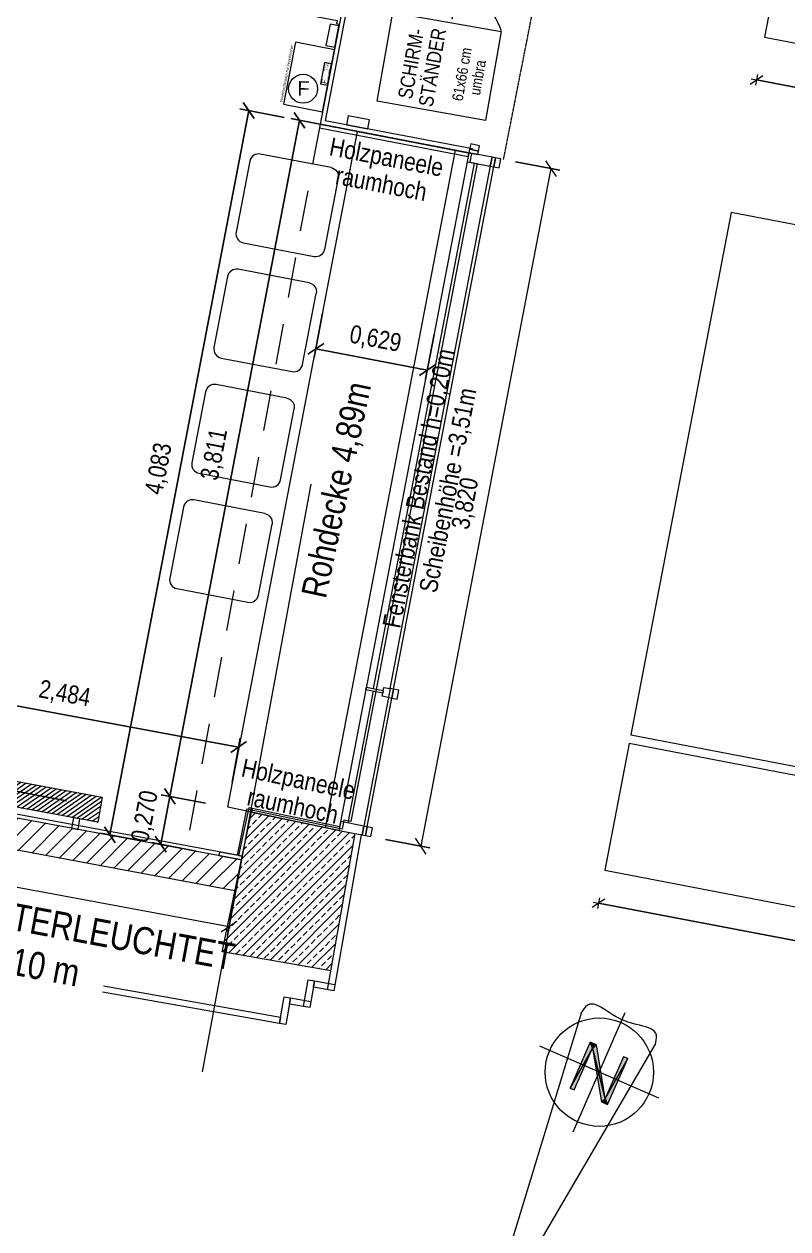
# Model space of a CAD drawing. Header units: millimetres. Extents: x 2027740 to 2136289, y -1533552 to -1491502.
# Drawn here: x 2105205 to 2109435, y -1513049 to -1506378 of the extents above; entities that cross this region are included whole.
import ezdxf
from ezdxf.enums import TextEntityAlignment as Align

# ---------------------------------------------------------------- set-up
doc = ezdxf.new("R2010")
doc.units = ezdxf.units.MM
doc.header["$MEASUREMENT"] = 0
for name, pattern in [('AUSGEZOGEN', [0]), ('DGN Style 2', [375.045563, 225.027338, -150.018225]), ('DGN Style 4', [5874.535883, 2935.433295, -1467.716648, 3.669292, -1467.716648]), ('VERDECKT', [0.09525, 0.0635, -0.03175])]:
    doc.linetypes.add(name, pattern=pattern)
for name, color, linetype, lineweight in [('01_Grundriss', 7, 'Continuous', 0), ('02_Unterzüge', 8, 'DGN Style 2', 0), ('06_Ansichten', 7, 'Continuous', 0), ('10_Einrichtung', 7, 'Continuous', 0), ('10_Einrichtung (Construction)', 7, 'Continuous', 0), ('11_Schraffur', 9, 'Continuous', 0), ('12_Deko', 7, 'Continuous', 0), ('12_Deko (Construction)', 7, 'Continuous', 0), ('16_Brandschutz', 94, 'Continuous', 0)]:
    doc.layers.add(name, color=color, linetype=linetype, lineweight=lineweight)
doc.layers.add('15_Flächen', color=6, linetype='Continuous', lineweight=0, plot=False)
doc.styles.add('Rossmann', font='ARIALN.TTF', dxfattribs={"height": 100})
doc.styles.get("Standard").update_dxf_attribs({"font": 'isocp.shx'})
doc.styles.add('Style-Arial', font='arial.ttf')
doc.styles.add('Style-Arial Narrow', font='ARIALN.TTF')
doc.styles.add('Style-ISOCPEUR', font='arial.ttf')
doc.dimstyles.new('DIN919_1-50', dxfattribs={"dimscale": 2.5, "dimtxt": 5, "dimasz": 1.5, "dimexe": 2.5, "dimexo": 0, "dimgap": 1, "dimtad": 1, "dimdec": 1, "dimzin": 9, "dimdsep": 46, "dimtxsty": 'Standard', "dimblk": 'BEMSTR', "dimcen": 6, "dimse1": 1, "dimse2": 1, "dimclrd": 256, "dimclre": 7, "dimclrt": 7, "dimadec": 0, "dimazin": 0, "dimtfac": 1, "dimtdec": 0, "dimtmove": 0, "dimatfit": 1, "dimldrblk": 'BEMSTR', "dimfxl": 1, "dimtolj": 1, "dimtzin": 9, "dimarcsym": 0})
doc.dimstyles.new('Rossmann', dxfattribs={"dimtxt": 100, "dimasz": 75, "dimexe": 50, "dimexo": 0.0625, "dimgap": 50, "dimtad": 1, "dimdec": 3, "dimlfac": 0.001, "dimzin": 3, "dimtxsty": 'Rossmann', "dimcen": 0, "dimadec": 3, "dimazin": 0, "dimtfac": 1, "dimtdec": 0, "dimtofl": 0, "dimtmove": 0, "dimatfit": 1, "dimfxl": 200, "dimfxlon": 1, "dimfrac": 2, "dimtolj": 1, "dimtzin": 3, "dimarcsym": 0})

# ---------------------------------------------------------------- blocks, each defined once
blk = doc.blocks.new('*U74')
at = {"layer": '10_Einrichtung', "color": 5, "linetype": 'Continuous', "lineweight": 0, "extrusion": (0, 0, -1)}
blk.add_arc((-0.3, -0.2), 342.7, 117.22267, 241.94227, dxfattribs=at)
at = {"layer": '10_Einrichtung (Construction)', "color": 5, "linetype": 'Continuous', "lineweight": 0, "flags": 128}
blk.add_lwpolyline([(-343, 304.6), (157, 304.6), (157, -304.6), (-343, -304.6)], close=True, dxfattribs=at)
blk = doc.blocks.new('SchSt')
at = {"layer": '10_Einrichtung', "color": 5, "linetype": 'Continuous', "lineweight": 0}
blk.add_blockref('*U74', (343, 104.6), dxfattribs=at)
at = {"layer": '10_Einrichtung', "color": 7, "linetype": 'Continuous', "lineweight": 0, "style": 'Rossmann'}
blk.add_text('120', height=80, dxfattribs=at).set_placement((513.3, 156.1), align=Align.TOP_LEFT)
at = {"layer": '10_Einrichtung (Construction)', "color": 5, "linetype": 'Continuous', "lineweight": 0, "style": 'Style-Arial Narrow'}
for s, p in [('61x66 cm', (229, -26.2)), ('umbra', (226, -115.1))]:
    blk.add_text(s, height=60, dxfattribs=at).set_placement(p, align=Align.MIDDLE_CENTER)
at = {"layer": '10_Einrichtung (Construction)', "color": 5, "linetype": 'Continuous', "lineweight": 0, "insert": (237.6, 200.9), "char_height": 80, "attachment_point": 5, "line_spacing_factor": 0.9, "style": 'Rossmann'}
blk.add_mtext('\\FArial Narrow;\\C5;SCHIRM-\\PSTÄNDER', dxfattribs=at)
blk = doc.blocks.new('*U86')
at = {"layer": '10_Einrichtung', "color": 8, "lineweight": 13, "flags": 128}
for points in [[(200, 250), (-200, 250)], [(-250, 200), (-250, -200)], [(250, -200), (250, 200)], [(-200, -250), (200, -250)]]:
    blk.add_lwpolyline(points, dxfattribs=at)
at = {"layer": '10_Einrichtung', "color": 8, "lineweight": 13}
for centre, start, end in [((-200, 200), 90, 180), ((-200, -200), 180, 270), ((200, -200), 270, 0)]:
    blk.add_arc(centre, 50, start, end, dxfattribs=at)
at = {"layer": '10_Einrichtung', "color": 8, "lineweight": 13, "extrusion": (0, 0, -1)}
blk.add_arc((-200, 200), 50, 90, 180, dxfattribs=at)
blk = doc.blocks.new('Feuerlöscher')
at = {"color": 1, "ltscale": 0.01}
blk.add_circle((0, 0), 0.1, dxfattribs=at)
at = {"color": 1, "style": 'Style-Arial'}
blk.add_text('F', height=0.1, dxfattribs=at).set_placement((-0.0403, -0.0476))
blk = doc.blocks.new('Nordpfeil')
at = {"color": 0}
for p, q in [((0.069, 16.46), (-2.16, -2.611)), ((0.069, 16.46), (2.298, -2.611)), ((0.069, 3.66), (0.069, -3.54)), ((-3.531, 0.06), (3.669, 0.06))]:
    blk.add_line(p, q, dxfattribs=at)
at = {"color": 0, "flags": 128}
for points in [[(-1.071, 1.512), (-1.071, -1.26), (-0.819, 1.26)], [(-0.693, 1.512), (-1.071, 1.512), (-0.819, 1.26)], [(-0.819, 1.26), (0.945, -1.008), (-0.693, 1.512)], [(1.197, -1.26), (1.197, 1.512), (0.945, -1.008)], [(1.197, 1.512), (0.945, 1.512), (0.945, -1.008)], [(-1.071, -1.26), (-0.819, -1.26), (-0.819, 1.26)], [(-0.819, 1.26), (0.819, -1.26), (0.945, -1.008)], [(0.819, -1.26), (1.197, -1.26), (0.945, -1.008)]]:
    blk.add_lwpolyline(points, close=True, dxfattribs=at)
at = {"color": 0}
blk.add_circle((0.069, 0.06), 3, dxfattribs=at)
blk.add_open_spline([(-2.16, -2.611), (-2.091, -3.18), (-1.611, -3.42), (0.069, -2.94), (1.749, -3.42), (2.229, -3.18), (2.298, -2.611)], degree=3, dxfattribs=at)
at = {"color": 0, "extrusion": (0, 0, -1)}
for points in [[(1.071, 1.512), (1.071, -1.26), (0.819, 1.26)], [(0.693, 1.512), (1.071, 1.512), (0.819, 1.26)], [(1.071, -1.26), (0.819, -1.26), (0.819, 1.26)], [(0.819, 1.26), (-0.819, -1.26), (-0.945, -1.008)]]:
    blk.add_solid(points, dxfattribs=at)
at = {"color": 0}
for points in [[(-0.819, 1.26), (0.945, -1.008), (-0.693, 1.512)], [(1.197, -1.26), (1.197, 1.512), (0.945, -1.008)], [(1.197, 1.512), (0.945, 1.512), (0.945, -1.008)], [(0.819, -1.26), (1.197, -1.26), (0.945, -1.008)]]:
    blk.add_solid(points, dxfattribs=at)
blk = doc.blocks.new('_Oblique')
at = {"color": 0, "linetype": 'ByBlock', "lineweight": -2}
blk.add_line((0.5, 0.5), (-0.5, -0.5), dxfattribs=at)
blk = doc.blocks.new('*D127')
at = {"layer": '10_Einrichtung', "color": 0, "linetype": 'ByBlock', "lineweight": -2, "transparency": 16777216}
for p, q in [((2106858, -1507979.3), (2106810.9, -1508224.8)), ((2107475.6, -1508097.8), (2107428.5, -1508343.3))]:
    blk.add_line(p, q, dxfattribs=at)
at = {"layer": '10_Einrichtung', "color": 8, "lineweight": -2, "transparency": 16777216}
blk.add_line((2106820.3, -1508175.7), (2107437.9, -1508294.2), dxfattribs=at)
at = {"layer": 'Defpoints', "color": 0, "lineweight": 0, "transparency": 16777216}
for p in [(2107051.2, -1506972.7), (2107683.1, -1507016.9), (2107437.9, -1508294.2)]:
    blk.add_point(p, dxfattribs=at)
at = {"layer": '10_Einrichtung', "color": 8, "lineweight": -2, "transparency": 16777216, "xscale": 75, "yscale": 75, "zscale": 75}
for p, rotation in [((2106820.3, -1508175.7), 169.1345598088093), ((2107437.9, -1508294.2), 349.1345598088093)]:
    blk.add_blockref('_Oblique', p, dxfattribs=dict(at, rotation=rotation))
at = {"layer": '10_Einrichtung', "color": 0, "transparency": 16777216, "insert": (2107149.9, -1508126.8), "char_height": 100, "attachment_point": 5, "rotation": 349.13456, "style": 'Style-Arial Narrow'}
blk.add_mtext('\\A1;0,629', dxfattribs=at)
blk = doc.blocks.new('BEMSTR')
for p, q in [((-0.01, -0.01), (0.01, 0.01)), ((-0.01, 0), (0.01, 0)), ((0, 0.01), (0, -0.01))]:
    blk.add_line(p, q)
blk = doc.blocks.new('*D140')
at = {"layer": '06_Ansichten', "linetype": 'AUSGEZOGEN', "lineweight": -2, "transparency": 16777216}
for p, q in [((2105440.1, -1510679), (2102493.9, -1510113.5)), ((2108386.3, -1511244.5), (2111833.4, -1511906.1)), ((2114779.6, -1512471.6), (2117725.8, -1513037.1))]:
    blk.add_line(p, q, dxfattribs=at)
at = {"layer": 'Defpoints', "color": 0, "linetype": 'AUSGEZOGEN', "lineweight": 0, "transparency": 16777216}
for p in [(2108421.1, -1511063.2), (2111868.2, -1511724.9), (2111833.4, -1511906.1)]:
    blk.add_point(p, dxfattribs=at)
at = {"layer": '06_Ansichten', "linetype": 'AUSGEZOGEN', "lineweight": -2, "transparency": 16777216, "xscale": 3000, "yscale": 3000, "zscale": 3000}
for p, rotation in [((2108386.3, -1511244.5), 349.1345598095206), ((2111833.4, -1511906.1), 169.1345598095205)]:
    blk.add_blockref('BEMSTR', p, dxfattribs=dict(at, rotation=rotation))
at = {"layer": '06_Ansichten', "color": 7, "linetype": 'AUSGEZOGEN', "transparency": 16777216, "insert": (2110123.2, -1511505.5), "char_height": 100, "attachment_point": 5, "rotation": 349.13456, "style": 'Style-ISOCPEUR'}
blk.add_mtext('\\A1;\\fArial|b0|i0|c00|p39;3510', dxfattribs=at)
blk = doc.blocks.new('*D141')
at = {"layer": '06_Ansichten', "linetype": 'AUSGEZOGEN', "lineweight": -2, "transparency": 16777216}
for p, q in [((2106314.9, -1506121.1), (2103368.7, -1505555.6)), ((2112708.2, -1507348.3), (2109261.2, -1506686.6)), ((2115654.5, -1507913.8), (2118600.7, -1508479.3))]:
    blk.add_line(p, q, dxfattribs=at)
at = {"layer": 'Defpoints', "color": 0, "linetype": 'AUSGEZOGEN', "lineweight": 0, "transparency": 16777216}
for p in [(2109306.5, -1506450.4), (2109261.2, -1506686.6), (2112753.6, -1507112.1)]:
    blk.add_point(p, dxfattribs=at)
at = {"layer": '06_Ansichten', "linetype": 'AUSGEZOGEN', "lineweight": -2, "transparency": 16777216, "xscale": 3000, "yscale": 3000, "zscale": 3000}
for p, rotation in [((2109261.2, -1506686.6), 349.1345598095053), ((2112708.2, -1507348.3), 169.1345598095054)]:
    blk.add_blockref('BEMSTR', p, dxfattribs=dict(at, rotation=rotation))
at = {"layer": '06_Ansichten', "color": 7, "linetype": 'AUSGEZOGEN', "transparency": 16777216, "insert": (2110998.1, -1506947.6), "char_height": 100, "attachment_point": 5, "rotation": 349.13456, "style": 'Style-ISOCPEUR'}
blk.add_mtext('\\A1;\\fArial|b0|i0|c00|p39;3510', dxfattribs=at)
blk = doc.blocks.new('*D144')
at = {"layer": '06_Ansichten', "linetype": 'AUSGEZOGEN', "lineweight": -2, "transparency": 16777216}
for p, q in [((2109325, -1505081.6), (2106378.8, -1504515.7)), ((2112271.1, -1505647.5), (2112997.8, -1505787.1)), ((2115944, -1506353), (2118890.1, -1506918.9))]:
    blk.add_line(p, q, dxfattribs=at)
at = {"layer": 'Defpoints', "color": 0, "linetype": 'AUSGEZOGEN', "lineweight": 0, "transparency": 16777216}
for p in [(2112362, -1505174.5), (2113088.7, -1505314.1), (2112997.8, -1505787.1)]:
    blk.add_point(p, dxfattribs=at)
at = {"layer": '06_Ansichten', "linetype": 'AUSGEZOGEN', "lineweight": -2, "transparency": 16777216, "xscale": 3000, "yscale": 3000, "zscale": 3000}
for p, rotation in [((2112271.1, -1505647.5), 349.1270172015837), ((2112997.8, -1505787.1), 169.1270172015836)]:
    blk.add_blockref('BEMSTR', p, dxfattribs=dict(at, rotation=rotation))
at = {"layer": '06_Ansichten', "color": 7, "linetype": 'AUSGEZOGEN', "transparency": 16777216, "insert": (2112647.9, -1505647.5), "char_height": 100, "attachment_point": 5, "rotation": 349.12702, "style": 'Style-ISOCPEUR'}
blk.add_mtext('\\A1;\\fArial|b0|i0|c00|p39;740', dxfattribs=at)
blk = doc.blocks.new('*D145')
at = {"layer": '06_Ansichten', "linetype": 'AUSGEZOGEN', "lineweight": -2, "transparency": 16777216}
for p, q in [((2106636.2, -1504447.5), (2103690, -1503882)), ((2112175.1, -1505510.6), (2109582.4, -1505013)), ((2115121.3, -1506076.1), (2118067.5, -1506641.7))]:
    blk.add_line(p, q, dxfattribs=at)
at = {"layer": 'Defpoints', "color": 0, "linetype": 'AUSGEZOGEN', "lineweight": 0, "transparency": 16777216}
for p in [(2109582.4, -1505013), (2109450.7, -1505699.2), (2112043.4, -1506196.8)]:
    blk.add_point(p, dxfattribs=at)
at = {"layer": '06_Ansichten', "linetype": 'AUSGEZOGEN', "lineweight": -2, "transparency": 16777216, "xscale": 3000, "yscale": 3000, "zscale": 3000}
for p, rotation in [((2109582.4, -1505013), 349.1345598095895), ((2112175.1, -1505510.6), 169.1345598095895)]:
    blk.add_blockref('BEMSTR', p, dxfattribs=dict(at, rotation=rotation))
at = {"layer": '06_Ansichten', "color": 7, "linetype": 'AUSGEZOGEN', "transparency": 16777216, "insert": (2110892.1, -1505192), "char_height": 100, "attachment_point": 5, "rotation": 349.13456, "style": 'Style-ISOCPEUR'}
blk.add_mtext('\\A1;\\fArial|b0|i0|c00|p39;2640', dxfattribs=at)
blk = doc.blocks.new('*D156')
at = {"layer": '10_Einrichtung', "color": 0, "linetype": 'ByBlock', "lineweight": -2, "transparency": 16777216}
for p, q in [((2103168.2, -1510585.5), (2103122.7, -1510831.3)), ((2106376.5, -1511179.3), (2106331, -1511425.1))]:
    blk.add_line(p, q, dxfattribs=at)
at = {"layer": '10_Einrichtung', "color": 0, "lineweight": 13, "transparency": 16777216}
blk.add_line((2106340.1, -1511376), (2103131.8, -1510782.1), dxfattribs=at)
at = {"layer": 'Defpoints', "color": 0, "lineweight": 0, "transparency": 16777216}
for p in [(2103200.5, -1510411.2), (2103131.8, -1510782.1), (2106408.8, -1511005)]:
    blk.add_point(p, dxfattribs=at)
at = {"layer": '10_Einrichtung', "color": 0, "lineweight": 13, "transparency": 16777216, "xscale": 75, "yscale": 75, "zscale": 75}
for p, rotation in [((2103131.8, -1510782.1), 169.5133651908519), ((2106340.1, -1511376), 349.5133651908518)]:
    blk.add_blockref('_Oblique', p, dxfattribs=dict(at, rotation=rotation))
at = {"layer": '10_Einrichtung', "color": 0, "lineweight": 13, "transparency": 16777216, "insert": (2104756, -1510970.8), "char_height": 100, "attachment_point": 5, "rotation": 349.51337, "style": 'Style-Arial Narrow'}
blk.add_mtext('\\A1;3,263', dxfattribs=at)
blk = doc.blocks.new('Centauer 110x110')
at = {"layer": '12_Deko', "linetype": 'Continuous', "lineweight": 0}
h = blk.add_hatch(dxfattribs=at)
h.set_pattern_fill('HATCH', color=3, style=0, pattern_type=2)
h.set_pattern_definition([(45, (747.388, 716.236), (-14.14214, 14.14214), [])])
h.paths.add_polyline_path([(-671.5, 565.9), (428.5, 565.9), (428.5, 425.9), (-671.5, 425.9)])
at = {"layer": '12_Deko', "color": 3, "linetype": 'Continuous', "lineweight": 13, "flags": 128}
blk.add_lwpolyline([(-671.5, 565.9), (428.5, 565.9), (428.5, 425.9), (-671.5, 425.9)], close=True, dxfattribs=at)
at = {"layer": '12_Deko', "color": 3, "linetype": 'Continuous', "lineweight": 0, "flags": 128}
for points in [[(-571.5, 366.2), (-535.3, 366.2), (-535.3, 425.9), (-571.5, 425.9)], [(-139.7, 366.2), (-103.4, 366.2), (-103.4, 425.9), (-139.7, 425.9)], [(292.2, 366.2), (328.5, 366.2), (328.5, 425.9), (292.2, 425.9)]]:
    blk.add_lwpolyline(points, close=True, dxfattribs=at)
at = {"layer": '12_Deko (Construction)', "color": 3, "linetype": 'Continuous', "lineweight": 0, "style": 'Style-Arial Narrow'}
for s, p in [('CENTAUER HINTERLEUCHTET', (-1231.3, -97.5)), ('1,10 x 1,10 m', (-561.7, -340.9))]:
    blk.add_text(s, height=150, dxfattribs=at).set_placement(p, align=Align.TOP_LEFT)
blk = doc.blocks.new('CTk')
at = {"layer": '12_Deko', "color": 3, "linetype": 'Continuous', "lineweight": 13}
blk.add_blockref('Centauer 110x110', (121.538, -366.181), dxfattribs=at)
blk = doc.blocks.new('*D200')
at = {"layer": '10_Einrichtung', "color": 0, "linetype": 'ByBlock', "lineweight": -2, "transparency": 16777216}
for p, q in [((2103914.4, -1510125.5), (2103959.9, -1509879.7)), ((2106356.7, -1510577.6), (2106402.2, -1510331.8))]:
    blk.add_line(p, q, dxfattribs=at)
at = {"layer": '10_Einrichtung', "color": 0, "lineweight": -2, "transparency": 16777216}
blk.add_line((2103950.8, -1509928.9), (2106393.1, -1510381), dxfattribs=at)
at = {"layer": 'Defpoints', "color": 0, "lineweight": 0, "transparency": 16777216}
for p in [(2106393.1, -1510381), (2103843.3, -1510509.8), (2106281.8, -1510982.3)]:
    blk.add_point(p, dxfattribs=at)
at = {"layer": '10_Einrichtung', "color": 0, "lineweight": -2, "transparency": 16777216, "xscale": 75, "yscale": 75, "zscale": 75}
for p, rotation in [((2103950.8, -1509928.9), 169.5123134563663), ((2106393.1, -1510381), 349.5123134563663)]:
    blk.add_blockref('_Oblique', p, dxfattribs=dict(at, rotation=rotation))
at = {"layer": '10_Einrichtung', "color": 0, "lineweight": 0, "transparency": 16777216, "insert": (2105428.8, -1510090.5), "char_height": 100, "attachment_point": 5, "rotation": 349.51231, "style": 'Style-Arial Narrow'}
blk.add_mtext('\\A1;2,484', dxfattribs=at)
blk = doc.blocks.new('*D201')
at = {"layer": '10_Einrichtung', "color": 0, "linetype": 'ByBlock', "lineweight": -2, "transparency": 16777216}
for p, q in [((2107926.4, -1507140.7), (2108171.9, -1507187.8)), ((2107206.3, -1510892.2), (2107451.8, -1510939.3))]:
    blk.add_line(p, q, dxfattribs=at)
at = {"layer": '10_Einrichtung', "color": 0, "lineweight": 13, "transparency": 16777216}
blk.add_line((2108122.8, -1507178.4), (2107402.7, -1510929.9), dxfattribs=at)
at = {"layer": 'Defpoints', "color": 0, "lineweight": 0, "transparency": 16777216}
for p in [(2107668.9, -1507091.2), (2106948.8, -1510842.8), (2107402.7, -1510929.9)]:
    blk.add_point(p, dxfattribs=at)
at = {"layer": '10_Einrichtung', "color": 0, "lineweight": 13, "transparency": 16777216, "xscale": 75, "yscale": 75, "zscale": 75}
for p, rotation in [((2108122.8, -1507178.4), 79.13455980912116), ((2107402.7, -1510929.9), 259.1345598091212)]:
    blk.add_blockref('_Oblique', p, dxfattribs=dict(at, rotation=rotation))
at = {"layer": '10_Einrichtung', "color": 0, "lineweight": 13, "transparency": 16777216, "insert": (2107654.6, -1509033.4), "char_height": 100, "attachment_point": 5, "rotation": 79.13456, "style": 'Style-Arial Narrow'}
blk.add_mtext('\\A1;3,820', dxfattribs=at)
blk = doc.blocks.new('*D203')
at = {"layer": '10_Einrichtung', "color": 8, "lineweight": -2, "transparency": 16777216}
blk.add_line((2105961.3, -1510919.1), (2106012.2, -1510654), dxfattribs=at)
at = {"layer": '10_Einrichtung', "color": 0, "linetype": 'ByBlock', "lineweight": -2, "transparency": 16777216}
for p, q in [((2106208.6, -1510691.7), (2105963.1, -1510644.6)), ((2106157.7, -1510956.8), (2105912.2, -1510909.7))]:
    blk.add_line(p, q, dxfattribs=at)
at = {"layer": 'Defpoints', "color": 0, "lineweight": 0, "transparency": 16777216}
for p in [(2106012.2, -1510654), (2106464.4, -1510740.8), (2106408.8, -1511005)]:
    blk.add_point(p, dxfattribs=at)
at = {"layer": '10_Einrichtung', "color": 8, "lineweight": -2, "transparency": 16777216, "xscale": 75, "yscale": 75, "zscale": 75}
for p, rotation in [((2106012.2, -1510654), 79.13658050322728), ((2105961.3, -1510919.1), 259.1365805032273)]:
    blk.add_blockref('_Oblique', p, dxfattribs=dict(at, rotation=rotation))
at = {"layer": '10_Einrichtung', "color": 0, "transparency": 16777216, "insert": (2105878.6, -1510765.8), "char_height": 100, "attachment_point": 5, "rotation": 79.13658, "style": 'Style-Arial Narrow'}
blk.add_mtext('\\A1;0,270', dxfattribs=at)
blk = doc.blocks.new('*D202')
at = {"layer": '10_Einrichtung', "color": 8, "lineweight": -2, "transparency": 16777216}
blk.add_line((2106012.2, -1510654), (2106730.5, -1506911.1), dxfattribs=at)
at = {"layer": '10_Einrichtung', "color": 0, "linetype": 'ByBlock', "lineweight": -2, "transparency": 16777216}
for p, q in [((2106926.9, -1506948.8), (2106681.4, -1506901.7)), ((2106208.6, -1510691.7), (2105963.1, -1510644.6))]:
    blk.add_line(p, q, dxfattribs=at)
at = {"layer": 'Defpoints', "color": 0, "lineweight": 0, "transparency": 16777216}
for p in [(2106730.5, -1506911.1), (2106933.4, -1506950.1), (2106464.4, -1510740.8)]:
    blk.add_point(p, dxfattribs=at)
at = {"layer": '10_Einrichtung', "color": 8, "lineweight": -2, "transparency": 16777216, "xscale": 75, "yscale": 75, "zscale": 75}
for p, rotation in [((2106730.5, -1506911.1), 79.13658050322728), ((2106012.2, -1510654), 259.1365805032273)]:
    blk.add_blockref('_Oblique', p, dxfattribs=dict(at, rotation=rotation))
at = {"layer": '10_Einrichtung', "color": 0, "transparency": 16777216, "insert": (2106263.2, -1508761.8), "char_height": 100, "attachment_point": 5, "rotation": 79.13658, "style": 'Style-Arial Narrow'}
blk.add_mtext('\\A1;3,811', dxfattribs=at)
blk = doc.blocks.new('*D204')
at = {"layer": '10_Einrichtung', "color": 8, "lineweight": -2, "transparency": 16777216}
blk.add_line((2105679.1, -1510866.6), (2106448.6, -1506857), dxfattribs=at)
at = {"layer": '10_Einrichtung', "color": 0, "linetype": 'ByBlock', "lineweight": -2, "transparency": 16777216}
for p, q in [((2106645, -1506894.7), (2106399.5, -1506847.6)), ((2105875.5, -1510904.3), (2105630, -1510857.2))]:
    blk.add_line(p, q, dxfattribs=at)
at = {"layer": 'Defpoints', "color": 0, "lineweight": 0, "transparency": 16777216}
for p in [(2106448.6, -1506857), (2106933.4, -1506950.1), (2106163.9, -1510959.7)]:
    blk.add_point(p, dxfattribs=at)
at = {"layer": '10_Einrichtung', "color": 8, "lineweight": -2, "transparency": 16777216, "xscale": 75, "yscale": 75, "zscale": 75}
for p, rotation in [((2106448.6, -1506857), 79.13658050322728), ((2105679.1, -1510866.6), 259.1365805032273)]:
    blk.add_blockref('_Oblique', p, dxfattribs=dict(at, rotation=rotation))
at = {"layer": '10_Einrichtung', "color": 0, "transparency": 16777216, "insert": (2105955.7, -1508841.1), "char_height": 100, "attachment_point": 5, "rotation": 79.13658, "style": 'Style-Arial Narrow'}
blk.add_mtext('\\A1;4,083', dxfattribs=at)

msp = doc.modelspace()

# ---------------------------------------------------------------- hatches: boundary and pattern name
at = {"layer": '11_Schraffur', "linetype": 'AUSGEZOGEN', "ltscale": 10}
h = msp.add_hatch(dxfattribs=at)
h.set_pattern_fill('ANSI31', color=256, pattern_type=2)
h.set_pattern_definition([(45, (1922704.425, -1372376.4), (-44.90128, 44.90128), [])])
h.paths.add_polyline_path([(2086495.8059, -1512012.1881), (2085680.4686, -1517269.6664), (2081425.2555, -1516914.6143), (2082017.1994, -1514073.6274), (2081723.5068, -1514012.434), (2080737.0505, -1518746.8515), (2063360.4283, -1518155.1717), (2063360.4283, -1516317.6197), (2055225.4283, -1516317.6197), (2055086.7993, -1507166.4714), (2057717.1995, -1507110.1787), (2057714.5251, -1506985.2073), (2057589.5537, -1506987.8818), (2057563.5362, -1505772.1602), (2057463.5591, -1505774.2998), (2057468.6085, -1506010.2457), (2056973.7219, -1506020.8367), (2056975.8615, -1506120.8138), (2057470.7481, -1506110.2228), (2057489.5766, -1506990.0214), (2055090.126, -1507041.3716), (2055071.2975, -1506161.5731), (2056291.0183, -1506135.47), (2056288.8787, -1506035.4929), (2055069.158, -1506061.596), (2055043.1619, -1504846.8741), (2057442.6125, -1504795.5239), (2057446.2284, -1504964.4852), (2057546.2055, -1504962.3456), (2057532.4051, -1504317.4932), (2057432.428, -1504319.6328), (2057440.4729, -1504695.5468), (2055041.0223, -1504746.897), (2054992.4535, -1502477.4166), (2057391.9041, -1502426.0664), (2057412.3586, -1503381.8476), (2057512.3358, -1503379.708), (2057490.3835, -1502353.9428), (2057645.348, -1502350.6265), (2057642.5666, -1502220.6562), (2057487.6021, -1502223.9726), (2057484.3927, -1502074.0069), (2057384.4156, -1502076.1465), (2057389.2296, -1502301.095), (2054989.7791, -1502352.4452), (2054965.6016, -1501222.7039), (2054855.6268, -1501225.0575), (2054804.3836, -1498830.6057), (2055564.2096, -1498814.3448), (2055557.1489, -1498484.4204), (2056456.9429, -1498465.164), (2056451.5939, -1498215.2213), (2053682.4258, -1498274.4838), (2053690.9435, -1498518.2836), (2053812.9908, -1498515.4376), (2053824.0476, -1498831.9143), (2054514.0292, -1498817.1482), (2054892.2989, -1516492.6197), (2062955.4283, -1516492.6197), (2062955.4283, -1518421.5436), (2080983.3715, -1519035.4011), (2081389.2913, -1517087.2216), (2085916.0799, -1517464.9338), (2086337.2888, -1514755.6958), (2088861.9587, -1515148.2096), (2089220.7197, -1512840.6395), (2092292.9249, -1513428.7561), (2092614.5232, -1511150.694), (2100784.748, -1510934.4296), (2100916.9338, -1510165.7383), (2106372.748, -1511176.0985), (2106408.7709, -1511004.9872), (2100774.4768, -1509962.0919), (2100637.9707, -1510755.8057), (2092446.7045, -1510980.2262), (2092417.4768, -1511217.0547), (2092428.2323, -1511218.3821), (2092172.6212, -1513029.0195), (2088439.334, -1512314.351), (2088320.7585, -1512295.9159), (2088259.3082, -1512691.1675), (2088924.281, -1512794.5517), (2088611.6077, -1514805.6831), (2086383.3765, -1514459.257), (2086696.0498, -1512448.1257), (2087267.1504, -1512536.9154), (2087328.6007, -1512141.6638)], flags=17)
h = msp.add_hatch(dxfattribs=at)
h.set_pattern_fill('ANSI33', color=256, pattern_type=2)
h.set_pattern_definition([(45, (1922733.52, -1372376.63), (-44.90128, 44.90128), []), (45, (1922778.423, -1372376.63), (-44.90128, 44.90128), [31.75, -15.875])])
h.paths.add_polyline_path([(2107037.83, -1510859.8457), (2106948.7753, -1510842.7522), (2106948.8243, -1510842.4969), (2106464.3928, -1510740.7786), (2106301.523, -1511514.4229), (2106903.8324, -1511620.6263)], flags=17)

# ---------------------------------------------------------------- linework, layer by layer
at = {"layer": '01_Grundriss', "linetype": 'VERDECKT', "ltscale": 2.5}
msp.add_line((2107860.3613, -1507127.993), (2108933.6533, -1501677.6037), dxfattribs=at)
at = {"layer": '01_Grundriss', "linetype": 'AUSGEZOGEN', "ltscale": 10}
for p, q in [((2106995.6612, -1506142.3239), (2106843.9162, -1506932.8923)), ((2107020.213, -1506147.0364), (2106873.1806, -1506913.0531)), ((2107683.5883, -1507094.0624), (2106843.9162, -1506932.8923)), ((2107688.3008, -1507069.5106), (2106873.1806, -1506913.0531)), ((2107140.2745, -1510057.2687), (2107698.7149, -1507147.8787)), ((2107231.9598, -1510057.0477), (2107796.5266, -1507115.7403)), ((2107251.6013, -1510060.8178), (2107816.1681, -1507119.5104)), ((2106408.7709, -1511004.9872), (2100774.4768, -1509962.0919)), ((2107137.4469, -1510071.9998), (2106997.4834, -1510801.1887)), ((2107222.5346, -1510106.1513), (2107085.8699, -1510818.154)), ((2107105.5113, -1510821.924), (2107242.1761, -1510109.9214)), ((2106372.748, -1511176.0985), (2100916.9338, -1510165.7383)), ((2106301.523, -1511514.4229), (2106464.3928, -1510740.7786)), ((2106464.3928, -1510740.7786), (2106963.5064, -1510845.5798))]:
    msp.add_line(p, q, dxfattribs=at)
at = {"layer": '01_Grundriss', "ltscale": 10}
for p, q in [((2106885.5727, -1511724.2966), (2107037.83, -1510859.8457)), ((2107072.2065, -1510866.4441), (2106920.041, -1511730.3743)), ((2106903.852, -1511620.6297), (2106301.523, -1511514.4229)), ((2106752.3503, -1511817.58), (2106778.4143, -1511669.7638)), ((2106778.4143, -1511669.7638), (2106812.8826, -1511675.8415)), ((2106812.8826, -1511675.8415), (2106786.8186, -1511823.6576)), ((2106806.8049, -1511710.3097), (2106812.8826, -1511675.8415)), ((2106812.8826, -1511675.8415), (2106926.1354, -1511695.811)), ((2106619.6133, -1511910.9825), (2105639.1384, -1511738.0983)), ((2105645.2161, -1511703.63), (2106625.691, -1511876.5142)), ((2106619.6133, -1511910.9825), (2106645.6663, -1511763.2287)), ((2106645.6663, -1511763.2287), (2106680.1345, -1511769.3064)), ((2106920.0578, -1511730.2793), (2106806.8049, -1511710.3097)), ((2106680.1345, -1511769.3064), (2106654.0816, -1511917.0602)), ((2106674.0568, -1511803.7747), (2106680.1345, -1511769.3064)), ((2106786.8186, -1511823.6576), (2106674.0568, -1511803.7747)), ((2106680.1345, -1511769.3064), (2106792.8963, -1511789.1894)), ((2106786.8186, -1511823.6576), (2106752.3503, -1511817.58)), ((2106792.8963, -1511789.1894), (2106786.8186, -1511823.6576)), ((2106625.691, -1511876.5142), (2106619.6133, -1511910.9825)), ((2106654.0816, -1511917.0602), (2106619.6133, -1511910.9825))]:
    msp.add_line(p, q, dxfattribs=at)
at = {"layer": '01_Grundriss', "flags": 128}
for points in [[(2106899.3669, -1506378.7548), (2106876.7466, -1506496.6035), (2106925.8502, -1506506.0286), (2106948.4706, -1506388.1799)], [(2107118.3032, -1506909.1902), (2107000.4545, -1506886.5698), (2106991.0293, -1506935.6734), (2107108.878, -1506958.2938)]]:
    msp.add_lwpolyline(points, close=True, dxfattribs=at)
at = {"layer": '01_Grundriss', "linetype": 'AUSGEZOGEN', "ltscale": 10, "flags": 128}
for points in [[(2107787.1015, -1507164.8439), (2107796.5266, -1507115.7403), (2107668.8572, -1507091.2349), (2107659.432, -1507140.3385)], [(2107721.7309, -1507081.0186), (2107672.6272, -1507071.5934), (2107668.8572, -1507091.2349), (2107717.9608, -1507100.6601)], [(2107727.386, -1507051.5564), (2107678.2823, -1507042.1313), (2107672.6272, -1507071.5934), (2107721.7309, -1507081.0186)], [(2107806.7429, -1507168.614), (2107816.1681, -1507119.5104), (2107796.5266, -1507115.7403), (2107787.1015, -1507164.8439)], [(2107836.2051, -1507174.2691), (2107845.6302, -1507125.1655), (2107816.1681, -1507119.5104), (2107806.7429, -1507168.614)], [(2107100.9916, -1510049.7286), (2107194.2885, -1510067.6364), (2107191.4609, -1510082.3675), (2107098.164, -1510064.4597)], [(2107197.5873, -1510050.4501), (2107231.9598, -1510057.0477), (2107222.5346, -1510106.1513), (2107188.1621, -1510099.5537)], [(2107242.1761, -1510109.9214), (2107251.6013, -1510060.8178), (2107231.9598, -1510057.0477), (2107222.5346, -1510106.1513)], [(2107271.6383, -1510115.5765), (2107281.0634, -1510066.4729), (2107251.6013, -1510060.8178), (2107242.1761, -1510109.9214)], [(2107076.4447, -1510867.2576), (2107085.8699, -1510818.154), (2106958.2005, -1510793.6486), (2106948.7753, -1510842.7522)], [(2107096.0862, -1510871.0277), (2107105.5113, -1510821.924), (2107085.8699, -1510818.154), (2107076.4447, -1510867.2576)], [(2107125.5484, -1510876.6828), (2107134.9735, -1510827.5791), (2107105.5113, -1510821.924), (2107096.0862, -1510871.0277)]]:
    msp.add_lwpolyline(points, close=True, dxfattribs=at)
at = {"layer": '02_Unterzüge'}
msp.add_line((2106843.9162, -1506932.8923), (2106104.6326, -1510926.9089), dxfattribs=at)
at = {"layer": '06_Ansichten', "color": 5, "linetype": 'AUSGEZOGEN', "flags": 128}
for points in [[(2109306.497, -1506450.4474), (2112753.5718, -1507112.0933), (2112868.9357, -1506511.0649), (2109421.8609, -1505849.419)], [(2108565.1142, -1510312.9389), (2112012.189, -1510974.5849), (2112567.3307, -1508082.3811), (2109120.2559, -1507420.7352)], [(2108421.0979, -1511063.2424), (2111868.1727, -1511724.8883), (2112002.7639, -1511023.6885), (2108555.6891, -1510362.0426)]]:
    msp.add_lwpolyline(points, close=True, dxfattribs=at)
at = {"layer": '10_Einrichtung', "color": 8, "lineweight": 13}
for p, q in [((2106333.3818, -1510713.2696), (2107051.2293, -1506972.6805)), ((2107051.2293, -1506972.6805), (2107668.8572, -1507091.2349)), ((2107668.8572, -1507091.2349), (2107659.432, -1507140.3385)), ((2107659.432, -1507140.3385), (2106948.8243, -1510842.4969)), ((2106948.8243, -1510842.4969), (2106333.3818, -1510713.2696))]:
    msp.add_line(p, q, dxfattribs=at)
at = {"layer": '10_Einrichtung', "color": 8}
msp.add_line((2107592.255, -1507076.5344), (2106872.2221, -1510827.7963), dxfattribs=at)
at = {"layer": '10_Einrichtung', "color": 5, "linetype": 'DGN Style 4', "lineweight": 13}
msp.add_line((2106793.6686, -1508925.5579), (2106408.7709, -1511004.9872), dxfattribs=at)
at = {"layer": '10_Einrichtung'}
msp.add_line((2106408.7709, -1511004.9872), (2106191.4468, -1512179.0027), dxfattribs=at)
at = {"layer": '10_Einrichtung', "color": 23, "linetype": 'Continuous', "lineweight": 13, "true_color": 0xcd853f, "flags": 128}
for points in [[(2106840.146, -1506952.5337), (2107665.0863, -1507110.8818), (2107668.8565, -1507091.2404), (2106843.9162, -1506932.8923)], [(2106412.4099, -1510985.3274), (2106468.5666, -1510720.9531), (2106448.9955, -1510716.8329), (2106392.8388, -1510981.2072)], [(2106464.4464, -1510740.5241), (2106949.1273, -1510842.5605), (2106953.2474, -1510822.9895), (2106468.5666, -1510720.9531)], [(2106283.6585, -1510981.8292), (2106408.7697, -1511004.9933), (2106412.4108, -1510985.3276), (2106287.2995, -1510962.1634)]]:
    msp.add_lwpolyline(points, close=True, dxfattribs=at)
at = {"layer": '15_Flächen', "linetype": 'AUSGEZOGEN', "ltscale": 10, "flags": 128}
msp.add_lwpolyline([(2063518.2363, -1498747.0007), (2069416.2347, -1498747.0007), (2069416.2347, -1497552.0007), (2086188.2347, -1497552.0007), (2086188.2347, -1498737.0007), (2094348.2347, -1498737.0007), (2094490.7314, -1497787.6353), (2108337.2777, -1497675.5442), (2108338.0062, -1497765.5413), (2109517.9676, -1497755.9892), (2109508.3603, -1497805.0575), (2109547.615, -1497812.7433), (2108805.7428, -1501601.7995), (2108766.4882, -1501594.1137), (2108756.8809, -1501643.182), (2107891.7578, -1501473.7966), (2107780.5881, -1502052.9736), (2107765.8571, -1502050.146), (2107762.6687, -1502066.757), (2107762.6687, -1502066.757), (2107551.5231, -1502026.2288), (2107517.1505, -1502019.6312), (2107517.1505, -1502019.6312), (2106749.1698, -1501872.2218), (2106546.6419, -1502927.3614), (2106495.5741, -1502917.5593), (2106064.4675, -1505163.5593), (2106115.5353, -1505173.3614), (2105970.73, -1505927.7748), (2105970.73, -1505927.7748), (2105970.73, -1505927.7748), (2105970.73, -1505927.7748), (2105925.3788, -1506164.0476), (2106938.8777, -1506358.5828), (2106935.6894, -1506375.1937), (2106950.4205, -1506378.0213), (2106843.9162, -1506932.8923), (2107683.5883, -1507094.0624), (2107674.1631, -1507143.1661), (2107713.446, -1507150.7062), (2107014.288, -1510793.2134), (2106975.0051, -1510785.6733), (2106965.5799, -1510834.777), (2106437.4116, -1510724.1616), (2106384.1156, -1510978.6405), (2100740.5785, -1509934.0344), (2100598.6456, -1510756.8831), (2092446.7045, -1510980.2262), (2092417.4768, -1511217.0547), (2092428.2323, -1511218.3821), (2092261.6635, -1512398.2829), (2091681.6913, -1512316.4071), (2091593.672, -1512918.1904), (2086495.8059, -1512012.1881), (2085680.4686, -1517269.6664), (2081425.2555, -1516914.6143), (2082017.1994, -1514073.6274), (2081723.5068, -1514012.434), (2081595.0066, -1514629.1601), (2063839.6788, -1514684.447), (2063626.0077, -1505861.1845), (2063730.9957, -1505861.1845), (2063725.0883, -1505469.6388), (2063620.1004, -1505471.2292)], close=True, dxfattribs=at)
at = {"layer": '16_Brandschutz', "color": 1, "linetype": 'AUSGEZOGEN', "ltscale": 10, "flags": 128}
msp.add_lwpolyline([(2106641.1258, -1506822.3098), (2106857.1818, -1506863.7805), (2106923.1579, -1506520.0551), (2106707.1019, -1506478.5844)], close=True, dxfattribs=at)
at = {"layer": '16_Brandschutz', "color": 1, "ltscale": 10, "flags": 128}
msp.add_lwpolyline([(2106885.3869, -1506716.8363), (2106908.0073, -1506598.9876), (2106868.7243, -1506591.4475), (2106846.104, -1506709.2962)], close=True, dxfattribs=at)

# ---------------------------------------------------------------- block references
at = {"layer": '01_Grundriss', "ltscale": 10, "xscale": 100, "yscale": 100, "zscale": 100, "rotation": 156.38}
msp.add_blockref('Nordpfeil', (2108399.3251, -1512178.2256), dxfattribs=at)
at = {"layer": '10_Einrichtung', "color": 5, "linetype": 'Continuous', "lineweight": 0, "rotation": 80.0000000000031}
msp.add_blockref('SchSt', (2107564.0392, -1506876.8665), dxfattribs=at)
at = {"layer": '10_Einrichtung', "color": 8, "lineweight": 13, "rotation": 349.134559808824}
for p in [(2106662.2882, -1507380.9933), (2106539.7612, -1508019.3405), (2106417.2342, -1508657.6877), (2106294.7072, -1509296.0349)]:
    msp.add_blockref('*U86', p, dxfattribs=at)
at = {"layer": '12_Deko', "color": 3, "linetype": 'Continuous', "lineweight": 13, "rotation": 349.5199764266716}
msp.add_blockref('CTk', (2105060.8065, -1510755.4815), dxfattribs=at)
at = {"layer": '16_Brandschutz', "ltscale": 10, "xscale": 800.0000000000001, "yscale": 800.0000000000001, "zscale": 800.0000000000001, "rotation": 359.6527792540056}
msp.add_blockref('Feuerlöscher', (2106750.0903, -1506736.3683), dxfattribs=at)

# ---------------------------------------------------------------- texts
at = {"layer": '01_Grundriss', "style": 'Style-Arial Narrow'}
msp.add_text('Fensterbank Bestand h=0,20m', height=100, rotation=78.92200509, dxfattribs=at).set_placement((2107388.5989, -1508948.532), align=Align.MIDDLE_CENTER)
at = {"layer": '01_Grundriss', "linetype": 'AUSGEZOGEN', "style": 'Style-Arial Narrow'}
msp.add_text('Scheibenhöhe =3,51m', height=100, rotation=78.92200509, dxfattribs=at).set_placement((2107550.8951, -1508958.591), align=Align.MIDDLE_CENTER)
at = {"layer": '02_Unterzüge', "style": 'Style-Arial Narrow'}
msp.add_text('Rohdecke 4,89m', height=140, rotation=78, dxfattribs=at).set_placement((2106933.1264, -1508956.5135), align=Align.MIDDLE_CENTER)
at = {"layer": '10_Einrichtung', "color": 23, "linetype": 'Continuous', "lineweight": 13, "true_color": 0xcd853f, "char_height": 100, "attachment_point": 5, "line_spacing_factor": 0.9, "style": 'Rossmann'}
for insert, rotation in [((2107197.7638, -1507188.643), 349.13418323), ((2106708.5388, -1510632.721), 348.11152962)]:
    msp.add_mtext('\\C32;\\c4163021;Holzpaneele\\Praumhoch', dxfattribs=dict(at, insert=insert, rotation=rotation))
at = {"layer": '16_Brandschutz', "color": 1, "style": 'Style-Arial Narrow'}
for s, height, p in [('Feuerlöschkasten mit Feuerlöscher', 15, (2106635.5888, -1506811.4082)), ('UK 1,33m', 7.5, (2106872.0097, -1506637.5013)), ('OK 1,45m', 7.5, (2106884.4008, -1506639.8797)), ('F', 30, (2106880.1364, -1506711.6057)), ('Feuermelder', 7.5, (2106888.8706, -1506683.0361))]:
    msp.add_text(s, height=height, rotation=79.13455981, dxfattribs=at).set_placement(p)

# ---------------------------------------------------------------- dimensions: what is measured, and where the dimension line sits
at = {"layer": '06_Ansichten', "linetype": 'AUSGEZOGEN'}
for base, p1, p2, angle, picture, middle in [((2109582.4087, -1505012.9891), (2112043.3735, -1506196.8101), (2109450.7018, -1505699.1619), 169.13455981, '*D145', (2110892.1391, -1505192.0298)), ((2112997.8195, -1505787.0992), (2112361.9534, -1505174.5367), (2113088.6688, -1505314.1247), 349.1270172, '*D144', (2112647.8656, -1505647.5236)), ((2109261.1638, -1506686.6265), (2112753.5718, -1507112.0933), (2109306.497, -1506450.4474), 169.13455981, '*D141', (2110998.1021, -1506947.6326)), ((2111833.3853, -1511906.125), (2108421.0979, -1511063.2424), (2111868.1727, -1511724.8883), 349.13455981, '*D140', (2110123.2489, -1511505.4851))]:
    dim = msp.add_linear_dim(base=base, p1=p1, p2=p2, angle=angle, text='\\fArial|b0|i0|c00|p39;<>', dimstyle='DIN919_1-50', override={"dimscale": 20, "dimasz": 150, "dimtxsty": 'Style-ISOCPEUR', "dimtdec": 1, "dimfxl": 200}, dxfattribs=at)
    dim.commit()
    dim.dimension.update_dxf_attribs({"geometry": picture, "text_midpoint": middle})
at = {"layer": '10_Einrichtung', "color": 8}
for base, p1, p2, angle, picture, middle in [((2106448.5953, -1506857.0305), (2106163.9072, -1510959.6635), (2106933.3798, -1506950.0643), 79.1365805, '*D204', (2105955.7365, -1508841.0805)), ((2106730.4946, -1506911.1291), (2106464.3928, -1510740.7786), (2106933.3798, -1506950.0643), 79.1365805, '*D202', (2106263.2293, -1508761.8156)), ((2107437.9479, -1508294.2373), (2107051.2293, -1506972.6805), (2107683.1253, -1507016.9001), 349.13455981, '*D127', (2107149.8869, -1508126.8405))]:
    dim = msp.add_linear_dim(base=base, p1=p1, p2=p2, angle=angle, dimstyle='Rossmann', override={"dimtxsty": 'Style-Arial Narrow', "dimblk": 'Oblique', "dimclrd": 8, "dimtdec": 3}, dxfattribs=at)
    dim.commit()
    dim.dimension.update_dxf_attribs({"geometry": picture, "text_midpoint": middle})
at = {"layer": '10_Einrichtung', "lineweight": 13}
for base, p1, p2, angle, picture, middle in [((2107402.7189, -1510929.884), (2107668.8572, -1507091.2349), (2106948.7753, -1510842.7522), 259.13455981, '*D201', (2107654.6381, -1509033.372)), ((2103131.8252, -1510782.1104), (2106408.7709, -1511004.9872), (2103200.4875, -1510411.159), 169.51336519, '*D156', (2104756.0033, -1510970.7766))]:
    dim = msp.add_linear_dim(base=base, p1=p1, p2=p2, angle=angle, dimstyle='Rossmann', override={"dimtxsty": 'Style-Arial Narrow', "dimblk": 'Oblique', "dimtdec": 3, "dimlwd": 13}, dxfattribs=at)
    dim.commit()
    dim.dimension.update_dxf_attribs({"geometry": picture, "text_midpoint": middle})
at = {"layer": '10_Einrichtung', "lineweight": 0}
dim = msp.add_linear_dim(base=(2106393.0716, -1510380.957), p1=(2103843.2795, -1510509.7987), p2=(2106281.7567, -1510982.2797), angle=349.51231346, dimstyle='Rossmann', override={"dimtxsty": 'Style-Arial Narrow', "dimblk": 'Oblique', "dimtdec": 3}, dxfattribs=at)
dim.commit()
dim.dimension.update_dxf_attribs({"geometry": '*D200', "text_midpoint": (2105408.7766, -1510198.7475), "dimtype": 160})
at = {"layer": '10_Einrichtung', "color": 8}
dim = msp.add_linear_dim(base=(2106012.209, -1510654.0011), p1=(2106408.7709, -1511004.9872), p2=(2106464.3928, -1510740.7786), angle=79.1365805, dimstyle='Rossmann', override={"dimtxsty": 'Style-Arial Narrow', "dimblk": 'Oblique', "dimclrd": 8, "dimtdec": 3}, dxfattribs=at)
dim.commit()
dim.dimension.update_dxf_attribs({"geometry": '*D203', "text_midpoint": (2105986.7698, -1510786.5606), "dimtype": 160})

doc.saveas('drawing.dxf')
